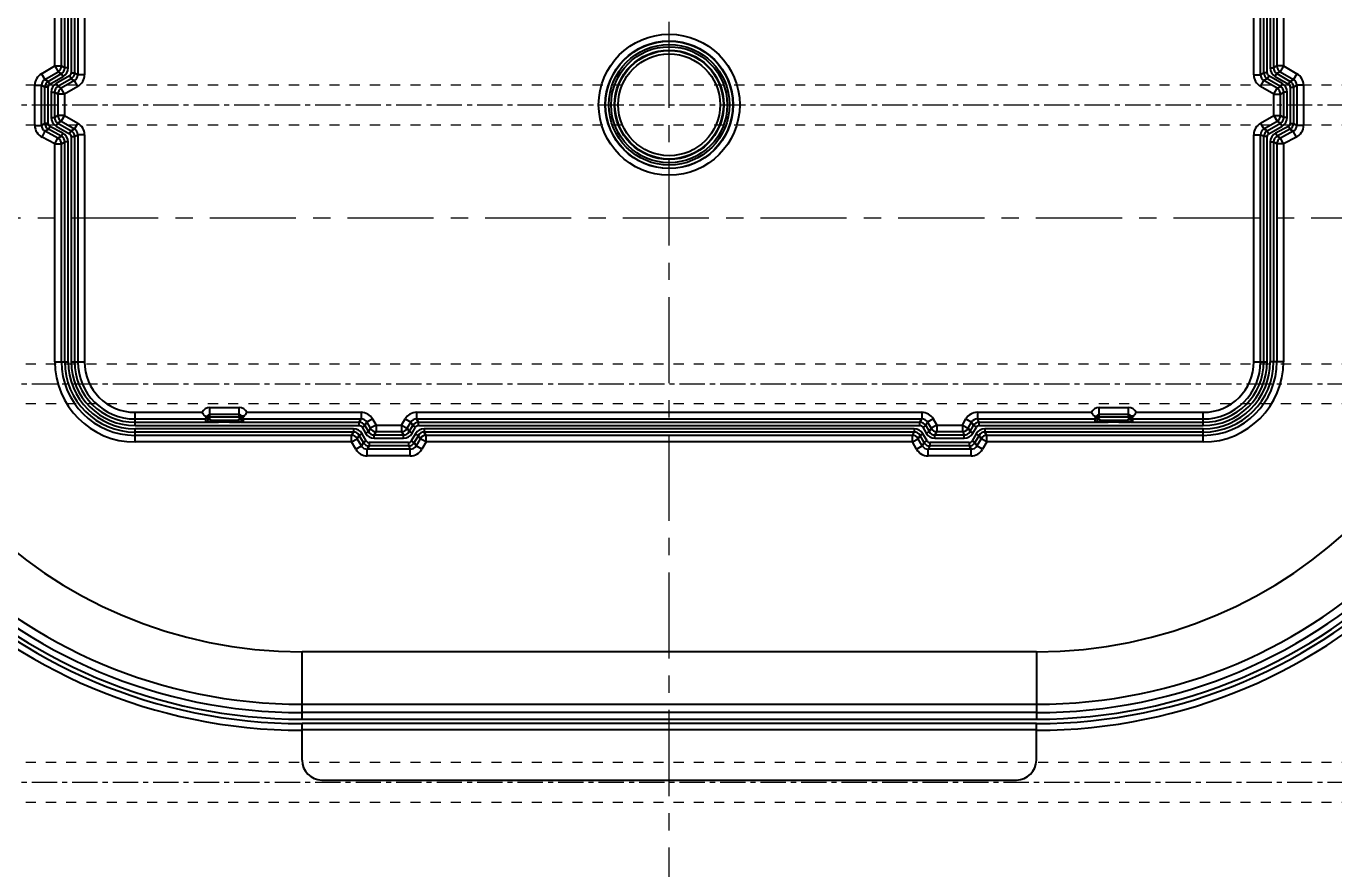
# Model space of a CAD drawing. Header units: millimetres. Extents: x 835 to 1873, y -1769 to 372.
# Drawn here: x 1285 to 1481.8, y -1516.4 to -1389.5 of the extents above; entities that cross this region are included whole.
import ezdxf

# ---------------------------------------------------------------- set-up
doc = ezdxf.new("R2010")
doc.units = ezdxf.units.MM
doc.header["$LTSCALE"] = 16.335
doc.header["$PDMODE"] = 3
doc.header["$PDSIZE"] = 0.3125
doc.linetypes.add('CENTER', pattern=[0.6, 0.375, -0.075, 0.075, -0.075])
doc.linetypes.add('HIDDEN', pattern=[0.2, 0.1, -0.1])
doc.layers.get('0').update_dxf_attribs({"linetype": 'CONTINUOUS'})
doc.layers.get('Defpoints').update_dxf_attribs({"linetype": 'CONTINUOUS'})
doc.layers.add('center', color=1, linetype='CENTER', lineweight=9)
doc.layers.add('cool', color=153, linetype='HIDDEN', lineweight=9)
doc.layers.add('DEFAULT_2', color=8, linetype='HIDDEN')
doc.styles.get("Standard").update_dxf_attribs({"font": 'txt', "width": 0.8})
doc.dimstyles.get("Standard").update_dxf_attribs({"dimtxt": 0.15625, "dimasz": 0.1875, "dimexe": 0.125, "dimexo": 0.0625, "dimtad": 0, "dimtih": 1, "dimtoh": 1, "dimdsep": 46, "dimtxsty": 'Standard', "dimcen": 0.09, "dimadec": 0, "dimazin": 0, "dimtp": 0.01, "dimtm": 0.01, "dimtfac": 1, "dimtofl": 0, "dimtmove": 0, "dimatfit": 3, "dimfxl": 0, "dimtolj": 1, "dimarcsym": 0})

# ---------------------------------------------------------------- blocks, each defined once
blk = doc.blocks.new('*D99')
at = {"color": 4, "lineweight": -2}
blk.add_line((1559.48, -1418.32), (1582.06, -1418.32), dxfattribs=at)
at = {"layer": 'Defpoints', "color": 0}
for p in [(1381.77, -1418.32), (1559.48, -1418.32), (1582.06, -1418.32)]:
    blk.add_point(p, dxfattribs=at)
at = {"color": 6, "insert": (1590.06, -1418.32), "char_height": 8, "attachment_point": 5}
blk.add_mtext('\\A1;0.00', dxfattribs=at)
blk = doc.blocks.new('*D100')
at = {"color": 4, "lineweight": -2}
blk.add_line((1566.57, -1401.32), (1582.06, -1401.32), dxfattribs=at)
at = {"layer": 'Defpoints', "color": 0}
for p in [(1566.57, -1401.32), (1582.06, -1401.32), (1381.77, -1418.32)]:
    blk.add_point(p, dxfattribs=at)
at = {"color": 6, "insert": (1592.72, -1401.32), "char_height": 8, "attachment_point": 5}
blk.add_mtext('\\A1;17.00', dxfattribs=at)
blk = doc.blocks.new('*D101')
at = {"color": 4, "lineweight": -2}
blk.add_line((1568.16, -1337.32), (1582.06, -1337.32), dxfattribs=at)
at = {"layer": 'Defpoints', "color": 0}
for p in [(1568.16, -1337.32), (1582.06, -1337.32), (1381.77, -1418.32)]:
    blk.add_point(p, dxfattribs=at)
at = {"color": 6, "insert": (1592.72, -1337.32), "char_height": 8, "attachment_point": 5}
blk.add_mtext('\\A1;81.00', dxfattribs=at)
blk = doc.blocks.new('*D102')
at = {"color": 4, "lineweight": -2}
blk.add_line((1555.77, -1278.32), (1582.06, -1278.32), dxfattribs=at)
at = {"layer": 'Defpoints', "color": 0}
for p in [(1555.77, -1278.32), (1582.06, -1278.32), (1381.77, -1418.32)]:
    blk.add_point(p, dxfattribs=at)
at = {"color": 6, "insert": (1595.39, -1278.32), "char_height": 8, "attachment_point": 5}
blk.add_mtext('\\A1;140.00', dxfattribs=at)
blk = doc.blocks.new('*D103')
at = {"color": 4, "lineweight": -2}
blk.add_line((1568.33, -1443.32), (1582.06, -1443.32), dxfattribs=at)
at = {"layer": 'Defpoints', "color": 0}
for p in [(1381.77, -1418.32), (1568.33, -1443.32), (1582.06, -1443.32)]:
    blk.add_point(p, dxfattribs=at)
at = {"color": 6, "insert": (1593.79, -1443.32), "char_height": 8, "attachment_point": 5}
blk.add_mtext('\\A1;25.00', dxfattribs=at)
blk = doc.blocks.new('*D104')
at = {"color": 4, "lineweight": -2}
blk.add_line((1567.78, -1503.32), (1582.06, -1503.32), dxfattribs=at)
at = {"layer": 'Defpoints', "color": 0}
for p in [(1381.77, -1418.32), (1567.78, -1503.32), (1582.06, -1503.32)]:
    blk.add_point(p, dxfattribs=at)
at = {"color": 6, "insert": (1593.79, -1503.32), "char_height": 8, "attachment_point": 5}
blk.add_mtext('\\A1;85.00', dxfattribs=at)
blk = doc.blocks.new('*D106')
at = {"color": 4, "lineweight": -2}
blk.add_line((1555.77, -1558.32), (1582.06, -1558.32), dxfattribs=at)
at = {"layer": 'Defpoints', "color": 0}
for p in [(1381.77, -1418.32), (1555.77, -1558.32), (1582.06, -1558.32)]:
    blk.add_point(p, dxfattribs=at)
at = {"color": 6, "insert": (1595.39, -1558.32), "char_height": 8, "attachment_point": 5}
blk.add_mtext('\\A1;140.00', dxfattribs=at)
blk = doc.blocks.new('*D107')
at = {"color": 4, "lineweight": -2}
blk.add_line((1381.77, -1574.71), (1381.77, -1591.03), dxfattribs=at)
at = {"layer": 'Defpoints', "color": 0}
for p in [(1381.77, -1418.32), (1381.77, -1574.71), (1381.77, -1591.03)]:
    blk.add_point(p, dxfattribs=at)
at = {"color": 6, "insert": (1381.77, -1599.03), "char_height": 8, "attachment_point": 5, "rotation": 90}
blk.add_mtext('\\A1;0.00', dxfattribs=at)
blk = doc.blocks.new('*D108')
at = {"color": 4, "lineweight": -2}
blk.add_line((1544.77, -1558.32), (1544.77, -1591.03), dxfattribs=at)
at = {"layer": 'Defpoints', "color": 0}
for p in [(1381.77, -1418.32), (1544.77, -1558.32), (1544.77, -1591.03)]:
    blk.add_point(p, dxfattribs=at)
at = {"color": 6, "insert": (1544.77, -1604.89), "char_height": 8, "attachment_point": 5, "rotation": 90}
blk.add_mtext('\\A1;163.00', dxfattribs=at)
blk = doc.blocks.new('*D109')
at = {"color": 4, "lineweight": -2}
blk.add_line((1381.77, -1260.59), (1381.77, -1241.38), dxfattribs=at)
at = {"layer": 'Defpoints', "color": 0}
for p in [(1381.77, -1241.38), (1381.77, -1260.59), (1381.77, -1418.32)]:
    blk.add_point(p, dxfattribs=at)
at = {"color": 6, "insert": (1381.77, -1233.38), "char_height": 8, "attachment_point": 5, "rotation": 90}
blk.add_mtext('\\A1;0.00', dxfattribs=at)
blk = doc.blocks.new('*D110')
at = {"color": 4, "lineweight": -2}
blk.add_line((1544.77, -1275.34), (1544.77, -1241.38), dxfattribs=at)
at = {"layer": 'Defpoints', "color": 0}
for p in [(1544.77, -1241.38), (1544.77, -1275.34), (1381.77, -1418.32)]:
    blk.add_point(p, dxfattribs=at)
at = {"color": 6, "insert": (1544.77, -1227.52), "char_height": 8, "attachment_point": 5, "rotation": 90}
blk.add_mtext('\\A1;163.00', dxfattribs=at)
blk = doc.blocks.new('*D111')
at = {"color": 4, "lineweight": -2}
blk.add_line((1204.07, -1418.32), (1181.49, -1418.32), dxfattribs=at)
at = {"layer": 'Defpoints', "color": 0}
for p in [(1181.49, -1418.32), (1204.07, -1418.32), (1381.77, -1418.32)]:
    blk.add_point(p, dxfattribs=at)
at = {"color": 6, "insert": (1173.49, -1418.32), "char_height": 8, "attachment_point": 5}
blk.add_mtext('\\A1;0.00', dxfattribs=at)
blk = doc.blocks.new('*D112')
at = {"color": 4, "lineweight": -2}
blk.add_line((1196.97, -1401.32), (1181.49, -1401.32), dxfattribs=at)
at = {"layer": 'Defpoints', "color": 0}
for p in [(1181.49, -1401.32), (1196.97, -1401.32), (1381.77, -1418.32)]:
    blk.add_point(p, dxfattribs=at)
at = {"color": 6, "insert": (1170.82, -1401.32), "char_height": 8, "attachment_point": 5}
blk.add_mtext('\\A1;17.00', dxfattribs=at)
blk = doc.blocks.new('*D113')
at = {"color": 4, "lineweight": -2}
blk.add_line((1195.39, -1337.32), (1181.49, -1337.32), dxfattribs=at)
at = {"layer": 'Defpoints', "color": 0}
for p in [(1181.49, -1337.32), (1195.39, -1337.32), (1381.77, -1418.32)]:
    blk.add_point(p, dxfattribs=at)
at = {"color": 6, "insert": (1170.82, -1337.32), "char_height": 8, "attachment_point": 5}
blk.add_mtext('\\A1;81.00', dxfattribs=at)
blk = doc.blocks.new('*D114')
at = {"color": 4, "lineweight": -2}
blk.add_line((1207.77, -1278.32), (1181.49, -1278.32), dxfattribs=at)
at = {"layer": 'Defpoints', "color": 0}
for p in [(1181.49, -1278.32), (1207.77, -1278.32), (1381.77, -1418.32)]:
    blk.add_point(p, dxfattribs=at)
at = {"color": 6, "insert": (1168.15, -1278.32), "char_height": 8, "attachment_point": 5}
blk.add_mtext('\\A1;140.00', dxfattribs=at)
blk = doc.blocks.new('*D115')
at = {"color": 4, "lineweight": -2}
blk.add_line((1195.21, -1443.32), (1181.49, -1443.32), dxfattribs=at)
at = {"layer": 'Defpoints', "color": 0}
for p in [(1381.77, -1418.32), (1181.49, -1443.32), (1195.21, -1443.32)]:
    blk.add_point(p, dxfattribs=at)
at = {"color": 6, "insert": (1169.75, -1443.32), "char_height": 8, "attachment_point": 5}
blk.add_mtext('\\A1;25.00', dxfattribs=at)
blk = doc.blocks.new('*D116')
at = {"color": 4, "lineweight": -2}
blk.add_line((1195.76, -1503.32), (1181.49, -1503.32), dxfattribs=at)
at = {"layer": 'Defpoints', "color": 0}
for p in [(1381.77, -1418.32), (1181.49, -1503.32), (1195.76, -1503.32)]:
    blk.add_point(p, dxfattribs=at)
at = {"color": 6, "insert": (1169.75, -1503.32), "char_height": 8, "attachment_point": 5}
blk.add_mtext('\\A1;85.00', dxfattribs=at)
blk = doc.blocks.new('*D117')
at = {"color": 4, "lineweight": -2}
blk.add_line((1207.77, -1558.32), (1181.49, -1558.32), dxfattribs=at)
at = {"layer": 'Defpoints', "color": 0}
for p in [(1381.77, -1418.32), (1181.49, -1558.32), (1207.77, -1558.32)]:
    blk.add_point(p, dxfattribs=at)
at = {"color": 6, "insert": (1168.15, -1558.32), "char_height": 8, "attachment_point": 5}
blk.add_mtext('\\A1;140.00', dxfattribs=at)
blk = doc.blocks.new('*D118')
at = {"color": 4, "lineweight": -2}
blk.add_line((1218.77, -1558.32), (1218.77, -1591.03), dxfattribs=at)
at = {"layer": 'Defpoints', "color": 0}
for p in [(1381.77, -1418.32), (1218.77, -1558.32), (1218.77, -1591.03)]:
    blk.add_point(p, dxfattribs=at)
at = {"color": 6, "insert": (1218.77, -1604.89), "char_height": 8, "attachment_point": 5, "rotation": 90}
blk.add_mtext('\\A1;163.00', dxfattribs=at)
blk = doc.blocks.new('*D119')
at = {"color": 4, "lineweight": -2}
blk.add_line((1218.77, -1275.34), (1218.77, -1241.38), dxfattribs=at)
at = {"layer": 'Defpoints', "color": 0}
for p in [(1218.77, -1241.38), (1218.77, -1275.34), (1381.77, -1418.32)]:
    blk.add_point(p, dxfattribs=at)
at = {"color": 6, "insert": (1218.77, -1227.52), "char_height": 8, "attachment_point": 5, "rotation": 90}
blk.add_mtext('\\A1;163.00', dxfattribs=at)

msp = doc.modelspace()

# ---------------------------------------------------------------- linework, layer by layer
at = {"color": 7, "linetype": 'Continuous'}
for p, q in [((1289.283, -1395.478), (1289.283, -1362.627)), ((1290.284, -1395.478), (1290.284, -1362.627)), ((1290.779, -1395.762), (1290.779, -1362.627)), ((1291.28, -1395.762), (1291.28, -1362.627)), ((1291.754, -1362.627), (1291.754, -1396.524)), ((1292.254, -1362.627), (1292.254, -1396.524)), ((1292.749, -1362.627), (1292.749, -1396.81)), ((1293.75, -1362.627), (1293.75, -1396.81)), ((1469.794, -1396.81), (1469.794, -1362.627)), ((1470.795, -1396.81), (1470.795, -1362.627)), ((1471.29, -1396.524), (1471.29, -1362.627)), ((1471.79, -1396.524), (1471.79, -1362.627)), ((1472.264, -1362.627), (1472.264, -1395.762)), ((1472.765, -1362.627), (1472.765, -1395.762)), ((1473.26, -1362.627), (1473.26, -1395.478)), ((1474.261, -1362.627), (1474.261, -1395.478)), ((1287.268, -1396.66), (1289.283, -1395.478)), ((1289.283, -1395.478), (1289.789, -1396.342)), ((1289.283, -1395.478), (1290.284, -1395.478)), ((1290.284, -1395.478), (1290.779, -1395.762)), ((1291.28, -1395.762), (1290.779, -1395.762)), ((1472.264, -1395.762), (1472.765, -1395.762)), ((1473.26, -1395.478), (1472.765, -1395.762)), ((1474.261, -1395.478), (1473.26, -1395.478)), ((1474.261, -1395.478), (1473.755, -1396.342)), ((1474.261, -1395.478), (1476.276, -1396.66)), ((1287.268, -1396.66), (1287.774, -1397.523)), ((1287.774, -1397.523), (1289.789, -1396.342)), ((1288.269, -1397.807), (1287.774, -1397.523)), ((1288.269, -1397.807), (1290.284, -1396.626)), ((1288.522, -1398.239), (1290.538, -1397.057)), ((1291.503, -1396.958), (1289.489, -1398.12)), ((1291.754, -1397.391), (1289.74, -1398.554)), ((1289.789, -1396.342), (1290.284, -1396.626)), ((1292.249, -1397.677), (1290.235, -1398.84)), ((1290.538, -1397.057), (1290.284, -1396.626)), ((1291.503, -1396.958), (1291.754, -1397.391)), ((1291.754, -1396.524), (1292.254, -1396.524)), ((1291.754, -1397.391), (1292.249, -1397.677)), ((1292.749, -1398.544), (1292.249, -1397.677)), ((1292.254, -1396.524), (1292.749, -1396.81)), ((1293.75, -1396.81), (1292.749, -1396.81)), ((1469.794, -1396.81), (1470.795, -1396.81)), ((1471.29, -1396.524), (1470.795, -1396.81)), ((1470.795, -1398.544), (1471.295, -1397.677)), ((1471.79, -1396.524), (1471.29, -1396.524)), ((1471.79, -1397.391), (1471.295, -1397.677)), ((1473.309, -1398.84), (1471.295, -1397.677)), ((1472.041, -1396.958), (1471.79, -1397.391)), ((1473.804, -1398.554), (1471.79, -1397.391)), ((1474.054, -1398.12), (1472.041, -1396.958)), ((1473.006, -1397.057), (1473.259, -1396.626)), ((1473.006, -1397.057), (1475.022, -1398.239)), ((1473.755, -1396.342), (1473.259, -1396.626)), ((1473.259, -1396.626), (1475.275, -1397.807)), ((1473.755, -1396.342), (1475.77, -1397.523)), ((1475.275, -1397.807), (1475.77, -1397.523)), ((1476.276, -1396.66), (1475.77, -1397.523)), ((1286.278, -1404.428), (1286.278, -1398.387)), ((1286.278, -1398.387), (1287.279, -1398.387)), ((1287.279, -1404.428), (1287.279, -1398.387)), ((1287.774, -1398.671), (1287.279, -1398.387)), ((1287.774, -1404.129), (1287.774, -1398.671)), ((1288.275, -1398.671), (1287.774, -1398.671)), ((1288.522, -1398.239), (1288.269, -1397.807)), ((1288.275, -1404.129), (1288.275, -1398.671)), ((1288.739, -1399.421), (1288.739, -1403.219)), ((1288.739, -1399.421), (1289.239, -1399.421)), ((1289.239, -1399.421), (1289.239, -1403.219)), ((1289.734, -1399.707), (1289.239, -1399.421)), ((1289.489, -1398.12), (1289.74, -1398.554)), ((1289.734, -1399.707), (1289.734, -1402.933)), ((1290.735, -1399.707), (1289.734, -1399.707)), ((1290.235, -1398.84), (1289.74, -1398.554)), ((1290.735, -1399.707), (1290.235, -1398.84)), ((1292.749, -1398.544), (1290.735, -1399.707)), ((1290.735, -1399.707), (1290.735, -1402.933)), ((1472.809, -1399.707), (1470.795, -1398.544)), ((1472.809, -1399.707), (1473.309, -1398.84)), ((1472.809, -1399.707), (1473.81, -1399.707)), ((1472.809, -1402.933), (1472.809, -1399.707)), ((1473.309, -1398.84), (1473.804, -1398.554)), ((1474.054, -1398.12), (1473.804, -1398.554)), ((1473.81, -1399.707), (1474.305, -1399.421)), ((1473.81, -1402.933), (1473.81, -1399.707)), ((1474.805, -1399.421), (1474.305, -1399.421)), ((1474.305, -1403.219), (1474.305, -1399.421)), ((1474.805, -1403.219), (1474.805, -1399.421)), ((1475.022, -1398.239), (1475.275, -1397.807)), ((1475.269, -1398.671), (1475.77, -1398.671)), ((1475.269, -1398.671), (1475.269, -1404.129)), ((1475.77, -1398.671), (1476.265, -1398.387)), ((1475.77, -1398.671), (1475.77, -1404.129)), ((1477.266, -1398.387), (1476.265, -1398.387)), ((1476.265, -1398.387), (1476.265, -1404.428)), ((1477.266, -1398.387), (1477.266, -1404.428)), ((1288.739, -1403.219), (1289.239, -1403.219)), ((1289.734, -1402.933), (1289.239, -1403.219)), ((1290.735, -1402.933), (1289.734, -1402.933)), ((1290.735, -1402.933), (1290.235, -1403.8)), ((1290.735, -1402.933), (1292.749, -1404.095)), ((1470.795, -1404.095), (1472.809, -1402.933)), ((1472.809, -1402.933), (1473.81, -1402.933)), ((1472.809, -1402.933), (1473.309, -1403.8)), ((1473.81, -1402.933), (1474.305, -1403.219)), ((1474.805, -1403.219), (1474.305, -1403.219)), ((1286.278, -1404.428), (1287.279, -1404.428)), ((1287.774, -1404.129), (1287.279, -1404.428)), ((1287.353, -1406.203), (1287.817, -1405.316)), ((1288.275, -1404.129), (1287.774, -1404.129)), ((1288.312, -1405.016), (1287.817, -1405.316)), ((1289.747, -1406.324), (1287.817, -1405.316)), ((1288.544, -1404.572), (1288.312, -1405.016)), ((1290.242, -1406.024), (1288.312, -1405.016)), ((1290.474, -1405.581), (1288.544, -1404.572)), ((1289.489, -1404.519), (1289.74, -1404.086)), ((1289.489, -1404.519), (1291.503, -1405.682)), ((1290.235, -1403.8), (1289.74, -1404.086)), ((1289.74, -1404.086), (1291.754, -1405.248)), ((1290.235, -1403.8), (1292.249, -1404.962)), ((1290.474, -1405.581), (1290.242, -1406.024)), ((1291.503, -1405.682), (1291.754, -1405.248)), ((1291.754, -1405.248), (1292.249, -1404.962)), ((1292.749, -1404.095), (1292.249, -1404.962)), ((1470.795, -1404.095), (1471.295, -1404.962)), ((1471.295, -1404.962), (1473.309, -1403.8)), ((1471.79, -1405.248), (1471.295, -1404.962)), ((1471.79, -1405.248), (1473.804, -1404.086)), ((1472.041, -1405.682), (1471.79, -1405.248)), ((1472.041, -1405.682), (1474.054, -1404.519)), ((1475, -1404.572), (1473.07, -1405.581)), ((1473.07, -1405.581), (1473.302, -1406.024)), ((1475.232, -1405.016), (1473.302, -1406.024)), ((1473.309, -1403.8), (1473.804, -1404.086)), ((1475.727, -1405.316), (1473.797, -1406.324)), ((1474.054, -1404.519), (1473.804, -1404.086)), ((1475, -1404.572), (1475.232, -1405.016)), ((1475.232, -1405.016), (1475.727, -1405.316)), ((1475.269, -1404.129), (1475.77, -1404.129)), ((1476.191, -1406.203), (1475.727, -1405.316)), ((1475.77, -1404.129), (1476.265, -1404.428)), ((1477.266, -1404.428), (1476.265, -1404.428)), ((1289.283, -1407.212), (1287.353, -1406.203)), ((1289.283, -1407.212), (1289.747, -1406.324)), ((1289.283, -1440.012), (1289.283, -1407.212)), ((1289.283, -1407.212), (1290.284, -1407.212)), ((1289.747, -1406.324), (1290.242, -1406.024)), ((1290.284, -1407.212), (1290.779, -1406.912)), ((1290.284, -1440.012), (1290.284, -1407.212)), ((1290.779, -1440.012), (1290.779, -1406.912)), ((1291.28, -1406.912), (1290.779, -1406.912)), ((1291.28, -1440.012), (1291.28, -1406.912)), ((1291.754, -1406.115), (1291.754, -1440.012)), ((1291.754, -1406.115), (1292.254, -1406.115)), ((1292.254, -1406.115), (1292.749, -1405.829)), ((1292.254, -1406.115), (1292.254, -1440.012)), ((1292.749, -1405.829), (1292.749, -1440.012)), ((1293.75, -1405.829), (1292.749, -1405.829)), ((1293.75, -1405.829), (1293.75, -1440.012)), ((1469.794, -1405.829), (1470.795, -1405.829)), ((1469.794, -1440.012), (1469.794, -1405.829)), ((1471.29, -1406.115), (1470.795, -1405.829)), ((1470.795, -1440.012), (1470.795, -1405.829)), ((1471.79, -1406.115), (1471.29, -1406.115)), ((1471.29, -1440.012), (1471.29, -1406.115)), ((1471.79, -1440.012), (1471.79, -1406.115)), ((1472.264, -1406.912), (1472.765, -1406.912)), ((1472.264, -1406.912), (1472.264, -1440.012)), ((1473.26, -1407.212), (1472.765, -1406.912)), ((1472.765, -1406.912), (1472.765, -1440.012)), ((1474.261, -1407.212), (1473.26, -1407.212)), ((1473.26, -1407.212), (1473.26, -1440.012)), ((1473.797, -1406.324), (1473.302, -1406.024)), ((1474.261, -1407.212), (1473.797, -1406.324)), ((1476.191, -1406.203), (1474.261, -1407.212)), ((1474.261, -1407.212), (1474.261, -1440.012)), ((1289.283, -1440.012), (1291.28, -1440.012)), ((1291.754, -1440.012), (1293.75, -1440.012)), ((1469.794, -1440.012), (1471.79, -1440.012)), ((1474.261, -1440.012), (1472.264, -1440.012)), ((1312.616, -1448.326), (1312.616, -1446.918)), ((1312.616, -1446.918), (1317.038, -1446.918)), ((1317.038, -1448.326), (1317.038, -1446.918)), ((1446.506, -1446.918), (1450.928, -1446.918)), ((1446.506, -1448.326), (1446.506, -1446.918)), ((1450.928, -1448.326), (1450.928, -1446.918)), ((1301.372, -1449.631), (1301.372, -1447.634)), ((1301.372, -1447.634), (1311.451, -1447.634)), ((1301.372, -1448.635), (1312.013, -1448.635)), ((1311.904, -1448.229), (1312.314, -1448.229)), ((1312.024, -1448.349), (1311.904, -1448.229)), ((1312.013, -1449.042), (1312.013, -1448.635)), ((1312.207, -1448.532), (1312.024, -1448.349)), ((1312.314, -1448.34), (1312.314, -1448.229)), ((1312.314, -1448.736), (1312.314, -1448.425)), ((1312.314, -1448.736), (1312.726, -1448.736)), ((1312.415, -1448.425), (1312.606, -1448.616)), ((1312.606, -1448.616), (1312.726, -1448.736)), ((1312.616, -1447.919), (1317.038, -1447.919)), ((1312.616, -1448.326), (1317.038, -1448.326)), ((1312.811, -1448.827), (1316.842, -1448.827)), ((1317.047, -1448.616), (1316.928, -1448.736)), ((1316.928, -1448.736), (1317.339, -1448.736)), ((1317.238, -1448.425), (1317.047, -1448.616)), ((1317.339, -1448.229), (1317.339, -1448.34)), ((1317.749, -1448.229), (1317.339, -1448.229)), ((1317.339, -1448.425), (1317.339, -1448.736)), ((1317.446, -1448.532), (1317.629, -1448.349)), ((1317.629, -1448.349), (1317.749, -1448.229)), ((1317.641, -1448.635), (1317.641, -1449.042)), ((1317.641, -1448.635), (1335.38, -1448.635)), ((1318.202, -1447.634), (1335.38, -1447.634)), ((1335.094, -1449.13), (1335.38, -1448.635)), ((1335.38, -1447.634), (1335.38, -1448.635)), ((1337.114, -1448.635), (1336.247, -1449.136)), ((1337.114, -1448.635), (1337.638, -1449.543)), ((1341.481, -1449.543), (1342.006, -1448.635)), ((1342.006, -1448.635), (1342.873, -1449.136)), ((1343.74, -1447.634), (1343.74, -1448.635)), ((1343.74, -1447.634), (1419.804, -1447.634)), ((1344.026, -1449.13), (1343.74, -1448.635)), ((1343.74, -1448.635), (1419.804, -1448.635)), ((1419.518, -1449.13), (1419.804, -1448.635)), ((1419.804, -1447.634), (1419.804, -1448.635)), ((1421.538, -1448.635), (1420.671, -1449.136)), ((1421.538, -1448.635), (1422.063, -1449.543)), ((1425.906, -1449.543), (1426.43, -1448.635)), ((1426.43, -1448.635), (1427.297, -1449.136)), ((1428.164, -1447.634), (1445.342, -1447.634)), ((1428.164, -1447.634), (1428.164, -1448.635)), ((1428.164, -1448.635), (1445.903, -1448.635)), ((1428.45, -1449.13), (1428.164, -1448.635)), ((1445.795, -1448.229), (1446.205, -1448.229)), ((1445.915, -1448.349), (1445.795, -1448.229)), ((1445.903, -1449.042), (1445.903, -1448.635)), ((1446.098, -1448.532), (1445.915, -1448.349)), ((1446.205, -1448.34), (1446.205, -1448.229)), ((1446.205, -1448.736), (1446.205, -1448.425)), ((1446.205, -1448.736), (1446.616, -1448.736)), ((1446.306, -1448.425), (1446.497, -1448.616)), ((1446.497, -1448.616), (1446.616, -1448.736)), ((1446.506, -1447.919), (1450.928, -1447.919)), ((1446.506, -1448.326), (1450.928, -1448.326)), ((1446.702, -1448.827), (1450.733, -1448.827)), ((1450.938, -1448.616), (1450.818, -1448.736)), ((1450.818, -1448.736), (1451.23, -1448.736)), ((1451.129, -1448.425), (1450.938, -1448.616)), ((1451.64, -1448.229), (1451.23, -1448.229)), ((1451.23, -1448.229), (1451.23, -1448.34)), ((1451.23, -1448.425), (1451.23, -1448.736)), ((1451.337, -1448.532), (1451.52, -1448.349)), ((1451.52, -1448.349), (1451.64, -1448.229)), ((1451.531, -1448.635), (1462.172, -1448.635)), ((1451.531, -1448.635), (1451.531, -1449.042)), ((1452.093, -1447.634), (1462.172, -1447.634)), ((1462.172, -1449.631), (1462.172, -1447.634)), ((1301.372, -1449.13), (1312.314, -1449.13)), ((1301.372, -1449.631), (1335.094, -1449.631)), ((1301.372, -1452.101), (1301.372, -1450.104)), ((1334.242, -1450.104), (1301.372, -1450.104)), ((1334.242, -1450.605), (1301.372, -1450.605)), ((1312.739, -1449.082), (1316.914, -1449.082)), ((1317.339, -1449.13), (1335.094, -1449.13)), ((1333.956, -1451.1), (1334.242, -1450.605)), ((1334.242, -1450.104), (1334.242, -1450.605)), ((1335.094, -1449.631), (1335.094, -1449.13)), ((1335.543, -1450.855), (1335.109, -1451.105)), ((1335.527, -1449.881), (1335.961, -1449.631)), ((1335.527, -1449.881), (1336.052, -1450.789)), ((1336.172, -1451.944), (1335.543, -1450.855)), ((1335.961, -1449.631), (1336.247, -1449.136)), ((1335.961, -1449.631), (1336.485, -1450.539)), ((1336.052, -1450.789), (1336.485, -1450.539)), ((1336.247, -1449.136), (1336.771, -1450.044)), ((1336.771, -1450.044), (1336.485, -1450.539)), ((1337.638, -1449.543), (1336.771, -1450.044)), ((1337.638, -1450.544), (1337.352, -1451.04)), ((1337.638, -1449.543), (1337.638, -1450.544)), ((1337.638, -1449.543), (1341.481, -1449.543)), ((1337.638, -1450.544), (1341.481, -1450.544)), ((1341.481, -1449.543), (1341.481, -1450.544)), ((1341.481, -1449.543), (1342.348, -1450.044)), ((1341.481, -1450.544), (1341.767, -1451.04)), ((1342.348, -1450.044), (1342.873, -1449.136)), ((1342.348, -1450.044), (1342.634, -1450.539)), ((1342.634, -1450.539), (1343.159, -1449.631)), ((1343.068, -1450.789), (1342.634, -1450.539)), ((1343.159, -1449.631), (1342.873, -1449.136)), ((1343.577, -1450.855), (1342.948, -1451.944)), ((1343.068, -1450.789), (1343.592, -1449.881)), ((1343.592, -1449.881), (1343.159, -1449.631)), ((1343.577, -1450.855), (1344.01, -1451.105)), ((1344.026, -1449.631), (1344.026, -1449.13)), ((1344.026, -1449.13), (1419.518, -1449.13)), ((1344.026, -1449.631), (1419.518, -1449.631)), ((1344.877, -1450.104), (1344.877, -1450.605)), ((1418.667, -1450.104), (1344.877, -1450.104)), ((1418.667, -1450.605), (1344.877, -1450.605)), ((1345.163, -1451.1), (1344.877, -1450.605)), ((1418.381, -1451.1), (1418.667, -1450.605)), ((1418.667, -1450.104), (1418.667, -1450.605)), ((1419.518, -1449.631), (1419.518, -1449.13)), ((1419.967, -1450.855), (1419.534, -1451.105)), ((1419.952, -1449.881), (1420.385, -1449.631)), ((1419.952, -1449.881), (1420.476, -1450.789)), ((1420.596, -1451.944), (1419.967, -1450.855)), ((1420.385, -1449.631), (1420.671, -1449.136)), ((1420.385, -1449.631), (1420.91, -1450.539)), ((1420.476, -1450.789), (1420.91, -1450.539)), ((1420.671, -1449.136), (1421.195, -1450.044)), ((1421.195, -1450.044), (1420.91, -1450.539)), ((1422.063, -1449.543), (1421.195, -1450.044)), ((1422.063, -1450.544), (1421.777, -1451.04)), ((1422.063, -1449.543), (1425.906, -1449.543)), ((1422.063, -1449.543), (1422.063, -1450.544)), ((1422.063, -1450.544), (1425.906, -1450.544)), ((1425.906, -1449.543), (1426.773, -1450.044)), ((1425.906, -1449.543), (1425.906, -1450.544)), ((1425.906, -1450.544), (1426.192, -1451.04)), ((1426.773, -1450.044), (1427.297, -1449.136)), ((1426.773, -1450.044), (1427.059, -1450.539)), ((1427.059, -1450.539), (1427.583, -1449.631)), ((1427.492, -1450.789), (1427.059, -1450.539)), ((1427.583, -1449.631), (1427.297, -1449.136)), ((1428.001, -1450.855), (1427.372, -1451.944)), ((1427.492, -1450.789), (1428.017, -1449.881)), ((1428.017, -1449.881), (1427.583, -1449.631)), ((1428.001, -1450.855), (1428.435, -1451.105)), ((1428.45, -1449.13), (1446.205, -1449.13)), ((1428.45, -1449.631), (1428.45, -1449.13)), ((1428.45, -1449.631), (1462.172, -1449.631)), ((1462.172, -1450.104), (1429.302, -1450.104)), ((1429.302, -1450.104), (1429.302, -1450.605)), ((1462.172, -1450.605), (1429.302, -1450.605)), ((1429.588, -1451.1), (1429.302, -1450.605)), ((1446.629, -1449.082), (1450.805, -1449.082)), ((1451.23, -1449.13), (1462.172, -1449.13)), ((1462.172, -1452.101), (1462.172, -1450.104)), ((1333.956, -1451.1), (1301.372, -1451.1)), ((1333.956, -1452.101), (1301.372, -1452.101)), ((1333.956, -1452.101), (1333.956, -1451.1)), ((1333.956, -1452.101), (1334.823, -1451.601)), ((1334.585, -1453.19), (1333.956, -1452.101)), ((1334.585, -1453.19), (1335.452, -1452.69)), ((1334.823, -1451.601), (1335.109, -1451.105)), ((1335.452, -1452.69), (1334.823, -1451.601)), ((1335.738, -1452.195), (1335.109, -1451.105)), ((1335.738, -1452.195), (1335.452, -1452.69)), ((1336.172, -1451.944), (1335.738, -1452.195)), ((1336.605, -1452.695), (1336.319, -1453.19)), ((1336.605, -1452.195), (1336.605, -1452.695)), ((1342.514, -1452.195), (1336.605, -1452.195)), ((1342.514, -1452.695), (1336.605, -1452.695)), ((1337.352, -1451.54), (1337.352, -1451.04)), ((1337.352, -1451.04), (1341.767, -1451.04)), ((1337.352, -1451.54), (1341.767, -1451.54)), ((1341.767, -1451.54), (1341.767, -1451.04)), ((1342.514, -1452.195), (1342.514, -1452.695)), ((1342.514, -1452.695), (1342.8, -1453.19)), ((1342.948, -1451.944), (1343.381, -1452.195)), ((1344.01, -1451.105), (1343.381, -1452.195)), ((1343.381, -1452.195), (1343.667, -1452.69)), ((1344.296, -1451.601), (1343.667, -1452.69)), ((1344.534, -1453.19), (1343.667, -1452.69)), ((1344.296, -1451.601), (1344.01, -1451.105)), ((1345.163, -1452.101), (1344.296, -1451.601)), ((1345.163, -1452.101), (1344.534, -1453.19)), ((1345.163, -1452.101), (1345.163, -1451.1)), ((1418.381, -1451.1), (1345.163, -1451.1)), ((1418.381, -1452.101), (1345.163, -1452.101)), ((1418.381, -1452.101), (1418.381, -1451.1)), ((1418.381, -1452.101), (1419.248, -1451.601)), ((1419.01, -1453.19), (1418.381, -1452.101)), ((1419.01, -1453.19), (1419.877, -1452.69)), ((1419.248, -1451.601), (1419.534, -1451.105)), ((1419.877, -1452.69), (1419.248, -1451.601)), ((1420.163, -1452.195), (1419.534, -1451.105)), ((1420.163, -1452.195), (1419.877, -1452.69)), ((1420.596, -1451.944), (1420.163, -1452.195)), ((1421.03, -1452.695), (1420.744, -1453.19)), ((1426.939, -1452.195), (1421.03, -1452.195)), ((1421.03, -1452.195), (1421.03, -1452.695)), ((1426.939, -1452.695), (1421.03, -1452.695)), ((1421.777, -1451.04), (1426.192, -1451.04)), ((1421.777, -1451.54), (1421.777, -1451.04)), ((1421.777, -1451.54), (1426.192, -1451.54)), ((1426.192, -1451.54), (1426.192, -1451.04)), ((1426.939, -1452.195), (1426.939, -1452.695)), ((1426.939, -1452.695), (1427.225, -1453.19)), ((1427.372, -1451.944), (1427.806, -1452.195)), ((1428.435, -1451.105), (1427.806, -1452.195)), ((1427.806, -1452.195), (1428.092, -1452.69)), ((1428.72, -1451.601), (1428.092, -1452.69)), ((1428.959, -1453.19), (1428.092, -1452.69)), ((1428.72, -1451.601), (1428.435, -1451.105)), ((1429.588, -1452.101), (1428.72, -1451.601)), ((1429.588, -1452.101), (1428.959, -1453.19)), ((1462.172, -1451.1), (1429.588, -1451.1)), ((1429.588, -1452.101), (1429.588, -1451.1)), ((1462.172, -1452.101), (1429.588, -1452.101)), ((1336.319, -1454.192), (1336.319, -1453.19)), ((1342.8, -1453.19), (1336.319, -1453.19)), ((1342.8, -1454.192), (1336.319, -1454.192)), ((1342.8, -1454.192), (1342.8, -1453.19)), ((1427.225, -1453.19), (1420.744, -1453.19)), ((1420.744, -1454.192), (1420.744, -1453.19)), ((1427.225, -1454.192), (1420.744, -1454.192)), ((1427.225, -1454.192), (1427.225, -1453.19)), ((1326.497, -1493.846), (1326.497, -1483.686)), ((1437.047, -1483.686), (1326.497, -1483.686)), ((1437.047, -1483.686), (1437.047, -1493.846)), ((1326.497, -1491.604), (1437.047, -1491.604)), ((1437.047, -1492.856), (1326.497, -1492.856)), ((1326.497, -1493.846), (1437.047, -1493.846)), ((1437.047, -1494.508), (1326.497, -1494.508)), ((1326.497, -1500.013), (1326.497, -1494.508)), ((1437.047, -1495.467), (1326.497, -1495.467)), ((1437.047, -1500.013), (1437.047, -1494.508)), ((1329.497, -1503.013), (1434.047, -1503.013))]:
    msp.add_line(p, q, dxfattribs=at)
for radius in [10.619, 9.614, 9.581, 9.079, 8.744, 8.242, 8.165, 7.664]:
    msp.add_circle((1381.772, -1401.32), radius, dxfattribs=at)
for centre, radius, start, end in [((1289.275, -1395.474), 1.009, 300.64127, 359.73873), ((1289.783, -1395.765), 0.996, 300.21785, 0.16215), ((1289.779, -1395.762), 1.501, 300.36998, 0.01002), ((1473.765, -1395.762), 1.501, 179.98996, 239.63005), ((1473.761, -1395.765), 0.996, 179.83785, 239.78216), ((1474.269, -1395.474), 1.009, 180.26127, 239.35873), ((1288.279, -1398.386), 2.001, 120.36297, 180.01702), ((1288.271, -1398.382), 0.992, 120.0744, 180.30559), ((1291.253, -1396.524), 0.5, 299.98078, 0.01922), ((1291.249, -1396.522), 1.005, 300.12541, 359.87459), ((1291.757, -1396.815), 0.992, 299.69124, 0.30876), ((1291.749, -1396.811), 2.001, 299.98259, 0.01741), ((1471.795, -1396.811), 2.001, 179.98259, 240.01741), ((1471.787, -1396.815), 0.992, 179.69124, 240.30876), ((1472.295, -1396.522), 1.005, 180.12541, 239.87459), ((1472.291, -1396.524), 0.5, 179.98078, 240.01922), ((1475.273, -1398.382), 0.992, 359.69441, 59.9256), ((1475.264, -1398.386), 2.001, 359.98297, 59.63703), ((1288.779, -1398.673), 1.005, 120.50446, 179.87554), ((1288.775, -1398.67), 0.5, 120.3612, 180.01879), ((1290.24, -1399.421), 1.501, 119.98978, 180.01022), ((1290.235, -1399.418), 0.996, 119.83608, 180.16392), ((1290.743, -1399.711), 1.009, 120.26349, 179.73651), ((1472.8, -1399.711), 1.009, 0.26349, 59.73651), ((1473.309, -1399.418), 0.996, 359.83608, 60.16392), ((1473.304, -1399.421), 1.501, 359.98976, 60.01024), ((1474.769, -1398.67), 0.5, 359.9812, 59.6388), ((1474.765, -1398.673), 1.005, 0.12446, 59.49554), ((1290.24, -1403.219), 1.501, 179.98976, 240.01024), ((1290.235, -1403.221), 0.996, 179.83608, 240.16392), ((1290.743, -1402.928), 1.009, 180.26349, 239.73651), ((1472.8, -1402.928), 1.009, 300.26349, 359.73651), ((1473.309, -1403.221), 0.996, 299.83608, 0.16392), ((1473.304, -1403.219), 1.501, 299.98978, 0.01022), ((1288.279, -1404.429), 2.001, 179.97995, 242.43005), ((1288.271, -1404.434), 0.992, 179.67044, 242.73956), ((1288.779, -1404.126), 1.005, 180.12404, 242.28596), ((1288.775, -1404.129), 0.5, 179.97979, 242.43022), ((1289.779, -1406.911), 1.501, 359.98793, 62.42208), ((1291.249, -1406.117), 1.005, 0.12541, 59.87459), ((1291.757, -1405.824), 0.992, 359.69124, 60.30876), ((1291.749, -1405.829), 2.001, 359.98259, 60.01741), ((1471.795, -1405.829), 2.001, 119.98259, 180.01741), ((1471.787, -1405.824), 0.992, 119.69124, 180.30876), ((1472.295, -1406.117), 1.005, 120.12541, 179.87459), ((1473.765, -1406.911), 1.501, 117.57792, 180.01207), ((1474.769, -1404.129), 0.5, 297.56979, 0.02021), ((1474.765, -1404.126), 1.005, 297.71404, 359.87596), ((1475.273, -1404.434), 0.992, 297.26044, 0.32956), ((1475.265, -1404.429), 2.001, 297.56995, 0.02005), ((1289.275, -1407.217), 1.009, 0.27792, 62.13208), ((1289.783, -1406.909), 0.996, 359.82447, 62.58554), ((1291.253, -1406.115), 0.5, 359.98078, 60.01922), ((1472.291, -1406.115), 0.5, 119.98078, 180.01922), ((1473.761, -1406.909), 0.996, 117.41447, 180.17553), ((1474.269, -1407.217), 1.009, 117.86792, 179.72208), ((1326.497, -1414.385), 81.128, 180, 270), ((1326.497, -1414.385), 80.123, 180, 270), ((1326.497, -1414.385), 79.461, 180, 270), ((1326.497, -1414.385), 78.471, 180, 270), ((1326.497, -1414.385), 77.219, 180, 270), ((1326.497, -1414.385), 69.302, 180, 270), ((1437.047, -1414.385), 81.128, 270, 360), ((1437.047, -1414.385), 80.123, 270, 360), ((1437.047, -1414.385), 79.461, 270, 360), ((1437.047, -1414.385), 78.471, 270, 0), ((1437.047, -1414.385), 77.219, 270, 0), ((1437.047, -1414.385), 69.302, 270, 0), ((1301.372, -1440.012), 12.089, 180, 270), ((1301.372, -1440.012), 11.088, 180, 270), ((1301.372, -1440.012), 10.593, 180, 270), ((1301.372, -1440.012), 10.092, 180, 270), ((1301.372, -1440.012), 9.618, 180, 270), ((1301.372, -1440.012), 9.118, 180, 270), ((1301.372, -1440.012), 8.623, 180, 270), ((1301.372, -1440.012), 7.622, 180, 270), ((1462.172, -1440.012), 12.089, 270, 0), ((1462.172, -1440.012), 11.088, 270, 0), ((1462.172, -1440.012), 10.593, 270, 0), ((1462.172, -1440.012), 10.092, 270, 0), ((1462.172, -1440.012), 9.618, 270, 0), ((1462.172, -1440.012), 9.118, 270, 0), ((1462.172, -1440.012), 8.623, 270, 0), ((1462.172, -1440.012), 7.622, 270, 0), ((1312.617, -1448.224), 1.306, 90.0461, 153.14809), ((1317.036, -1448.224), 1.306, 26.85174, 89.95407), ((1446.507, -1448.224), 1.306, 90.0461, 153.14809), ((1450.927, -1448.224), 1.306, 26.85174, 89.95407), ((1311.94, -1448.271), 0.373, 308.30708, 315.74492), ((1312.666, -1448.673), 0.353, 128.04967, 135.30914), ((1311.147, -1450.311), 2.23, 41.73156, 44.94618), ((1312.007, -1448.736), 0.81, 334.65505, 353.54808), ((1318.499, -1450.304), 2.22, 135.04553, 138.27519), ((1317.646, -1448.736), 0.81, 186.45136, 205.34531), ((1335.38, -1449.635), 2.001, 29.98259, 90.01741), ((1335.385, -1449.627), 0.992, 29.69124, 90.30876), ((1343.739, -1449.635), 2.001, 89.98259, 150.01741), ((1343.735, -1449.627), 0.992, 89.69124, 150.30876), ((1419.805, -1449.635), 2.001, 29.98259, 90.01741), ((1419.809, -1449.627), 0.992, 29.69124, 90.30876), ((1428.164, -1449.635), 2.001, 89.98259, 150.01741), ((1428.159, -1449.627), 0.992, 89.69124, 150.30876), ((1445.831, -1448.271), 0.373, 308.30708, 315.74492), ((1446.557, -1448.673), 0.353, 128.04967, 135.30914), ((1445.038, -1450.311), 2.23, 41.73156, 44.94618), ((1445.898, -1448.736), 0.81, 334.65505, 353.54808), ((1452.389, -1450.304), 2.22, 135.04553, 138.27519), ((1451.537, -1448.736), 0.81, 186.45136, 205.34531), ((1312.012, -1448.744), 0.298, 270.04476, 286.16493), ((1312.739, -1441.944), 7.139, 267.80397, 269.99719), ((1334.243, -1451.606), 1.501, 29.98978, 90.01022), ((1334.245, -1451.601), 0.996, 29.83608, 90.16392), ((1335.092, -1450.135), 1.005, 30.12541, 89.87459), ((1335.094, -1450.131), 0.5, 29.98078, 90.01922), ((1337.352, -1450.039), 1.501, 209.98978, 270.01022), ((1337.349, -1450.043), 0.996, 209.83608, 270.16392), ((1337.643, -1449.535), 1.009, 210.26349, 269.73651), ((1341.477, -1449.535), 1.009, 270.26349, 329.73651), ((1341.77, -1450.043), 0.996, 269.83608, 330.16392), ((1341.768, -1450.039), 1.501, 269.98976, 330.01024), ((1344.028, -1450.135), 1.005, 90.12541, 149.87459), ((1344.877, -1451.606), 1.501, 89.98976, 150.01024), ((1344.026, -1450.131), 0.5, 89.98078, 150.01922), ((1344.874, -1451.601), 0.996, 89.83608, 150.16392), ((1418.667, -1451.606), 1.501, 29.98978, 90.01022), ((1418.67, -1451.601), 0.996, 29.83608, 90.16392), ((1419.516, -1450.135), 1.005, 30.12541, 89.87459), ((1419.518, -1450.131), 0.5, 29.98078, 90.01922), ((1421.776, -1450.039), 1.501, 209.98978, 270.01022), ((1421.774, -1450.043), 0.996, 209.83608, 270.16392), ((1422.067, -1449.535), 1.009, 210.26349, 269.73651), ((1425.901, -1449.535), 1.009, 270.26349, 329.73651), ((1426.195, -1450.043), 0.996, 269.83608, 330.16392), ((1426.192, -1450.039), 1.501, 269.98976, 330.01024), ((1428.452, -1450.135), 1.005, 90.12541, 149.87459), ((1429.301, -1451.606), 1.501, 89.98976, 150.01024), ((1428.45, -1450.131), 0.5, 89.98078, 150.01922), ((1429.299, -1451.601), 0.996, 89.83608, 150.16392), ((1445.903, -1448.744), 0.298, 270.04476, 286.16493), ((1446.63, -1441.933), 7.149, 267.90618, 269.99672), ((1333.952, -1452.109), 1.009, 30.26349, 89.73651), ((1336.314, -1452.198), 0.992, 209.69124, 270.30876), ((1336.607, -1451.69), 1.005, 210.12541, 269.87459), ((1336.605, -1451.694), 0.5, 209.98078, 270.01922), ((1342.514, -1451.694), 0.5, 269.98078, 330.01922), ((1342.512, -1451.69), 1.005, 270.12541, 329.87459), ((1342.805, -1452.198), 0.992, 269.69124, 330.30876), ((1345.168, -1452.109), 1.009, 90.26349, 149.73651), ((1418.376, -1452.109), 1.009, 30.26349, 89.73651), ((1420.738, -1452.198), 0.992, 209.69124, 270.30876), ((1421.032, -1451.69), 1.005, 210.12541, 269.87459), ((1421.029, -1451.694), 0.5, 209.98078, 270.01922), ((1426.939, -1451.694), 0.5, 269.98078, 330.01922), ((1426.937, -1451.69), 1.005, 270.12541, 329.87459), ((1427.23, -1452.198), 0.992, 269.69124, 330.30876), ((1429.592, -1452.109), 1.009, 90.26349, 149.73651), ((1336.319, -1452.19), 2.001, 209.98259, 270.01741), ((1342.801, -1452.19), 2.001, 269.98259, 330.01741), ((1420.743, -1452.19), 2.001, 209.98259, 270.01741), ((1427.225, -1452.19), 2.001, 269.98259, 330.01741), ((1329.497, -1500.013), 3, 180, 270), ((1434.047, -1500.013), 3, 270, 0)]:
    msp.add_arc(centre, radius, start, end, dxfattribs=at)
for points, knots in [([(1311.75, -1448.058), (1311.723, -1448.026), (1311.616, -1447.89), (1311.52, -1447.745), (1311.451, -1447.634)], [0, 0, 0, 0, 0.2433828, 1, 1, 1, 1]), ([(1312.013, -1448.635), (1312.055, -1448.628), (1312.111, -1448.607), (1312.159, -1448.574), (1312.171, -1448.564)], [0, 0, 0, 0, 0.7365471, 1, 1, 1, 1]), ([(1312.207, -1448.532), (1312.219, -1448.524), (1312.26, -1448.492), (1312.29, -1448.446), (1312.302, -1448.41)], [0, 0, 0, 0, 0.2708616, 1, 1, 1, 1]), ([(1312.314, -1448.229), (1312.314, -1448.152), (1312.374, -1447.989), (1312.537, -1447.919), (1312.616, -1447.919)], [0, 0, 0, 0, 0.4948377, 1, 1, 1, 1]), ([(1312.415, -1448.425), (1312.404, -1448.434), (1312.365, -1448.469), (1312.336, -1448.517), (1312.325, -1448.553)], [0, 0, 0, 0, 0.2691621, 1, 1, 1, 1]), ([(1312.616, -1448.326), (1312.571, -1448.331), (1312.511, -1448.351), (1312.461, -1448.386), (1312.448, -1448.396)], [0, 0, 0, 0, 0.736011, 1, 1, 1, 1]), ([(1317.038, -1447.919), (1317.116, -1447.919), (1317.279, -1447.989), (1317.339, -1448.152), (1317.339, -1448.229)], [0, 0, 0, 0, 0.5049819, 1, 1, 1, 1]), ([(1317.238, -1448.425), (1317.228, -1448.416), (1317.19, -1448.381), (1317.144, -1448.355), (1317.108, -1448.342)], [0, 0, 0, 0, 0.2635884, 1, 1, 1, 1]), ([(1317.446, -1448.532), (1317.455, -1448.541), (1317.493, -1448.576), (1317.538, -1448.603), (1317.572, -1448.616)], [0, 0, 0, 0, 0.2628243, 1, 1, 1, 1]), ([(1317.903, -1448.058), (1317.93, -1448.026), (1318.037, -1447.89), (1318.133, -1447.745), (1318.202, -1447.634)], [0, 0, 0, 0, 0.2433833, 1, 1, 1, 1]), ([(1445.641, -1448.058), (1445.614, -1448.026), (1445.507, -1447.89), (1445.411, -1447.745), (1445.342, -1447.634)], [0, 0, 0, 0, 0.2433828, 1, 1, 1, 1]), ([(1445.903, -1448.635), (1445.946, -1448.628), (1446.002, -1448.607), (1446.05, -1448.574), (1446.062, -1448.564)], [0, 0, 0, 0, 0.7365471, 1, 1, 1, 1]), ([(1446.098, -1448.532), (1446.11, -1448.524), (1446.15, -1448.492), (1446.181, -1448.446), (1446.193, -1448.41)], [0, 0, 0, 0, 0.2708616, 1, 1, 1, 1]), ([(1446.205, -1448.229), (1446.205, -1448.152), (1446.265, -1447.989), (1446.428, -1447.919), (1446.506, -1447.919)], [0, 0, 0, 0, 0.4948377, 1, 1, 1, 1]), ([(1446.306, -1448.425), (1446.295, -1448.434), (1446.256, -1448.469), (1446.227, -1448.517), (1446.216, -1448.553)], [0, 0, 0, 0, 0.2691621, 1, 1, 1, 1]), ([(1446.506, -1448.326), (1446.462, -1448.331), (1446.402, -1448.351), (1446.352, -1448.386), (1446.339, -1448.396)], [0, 0, 0, 0, 0.736011, 1, 1, 1, 1]), ([(1450.928, -1447.919), (1451.007, -1447.919), (1451.169, -1447.989), (1451.23, -1448.152), (1451.23, -1448.229)], [0, 0, 0, 0, 0.5049819, 1, 1, 1, 1]), ([(1451.129, -1448.425), (1451.119, -1448.416), (1451.081, -1448.381), (1451.034, -1448.355), (1450.998, -1448.342)], [0, 0, 0, 0, 0.2635884, 1, 1, 1, 1]), ([(1451.337, -1448.532), (1451.346, -1448.541), (1451.384, -1448.576), (1451.428, -1448.603), (1451.463, -1448.616)], [0, 0, 0, 0, 0.2628243, 1, 1, 1, 1]), ([(1451.794, -1448.058), (1451.821, -1448.026), (1451.928, -1447.89), (1452.024, -1447.745), (1452.093, -1447.634)], [0, 0, 0, 0, 0.2433833, 1, 1, 1, 1]), ([(1312.013, -1449.042), (1312.045, -1449.046), (1312.195, -1449.062), (1312.346, -1449.072), (1312.465, -1449.077)], [0, 0, 0, 0, 0.2127652, 1, 1, 1, 1]), ([(1316.914, -1449.082), (1316.961, -1449.082), (1317.131, -1449.081), (1317.301, -1449.073), (1317.423, -1449.063)], [0, 0, 0, 0, 0.2752426, 1, 1, 1, 1]), ([(1317.423, -1449.063), (1317.443, -1449.062), (1317.515, -1449.056), (1317.588, -1449.048), (1317.641, -1449.042)], [0, 0, 0, 0, 0.2699421, 1, 1, 1, 1]), ([(1445.903, -1449.042), (1445.936, -1449.046), (1446.091, -1449.063), (1446.246, -1449.073), (1446.369, -1449.078)], [0, 0, 0, 0, 0.2119059, 1, 1, 1, 1]), ([(1450.805, -1449.082), (1450.852, -1449.082), (1451.022, -1449.081), (1451.192, -1449.073), (1451.315, -1449.063)], [0, 0, 0, 0, 0.2753436, 1, 1, 1, 1]), ([(1451.315, -1449.063), (1451.335, -1449.062), (1451.407, -1449.056), (1451.479, -1449.048), (1451.531, -1449.042)], [0, 0, 0, 0, 0.2698266, 1, 1, 1, 1])]:
    msp.add_open_spline(points, degree=3, knots=knots, dxfattribs=at)
for points in [[(1311.904, -1448.229), (1311.85, -1448.175), (1311.799, -1448.118), (1311.75, -1448.058)], [(1312.231, -1448.947), (1312.195, -1448.986), (1312.146, -1449.016), (1312.095, -1449.03)], [(1312.314, -1448.736), (1312.314, -1448.811), (1312.283, -1448.891), (1312.231, -1448.947)], [(1312.302, -1448.41), (1312.31, -1448.388), (1312.314, -1448.364), (1312.314, -1448.34)], [(1312.325, -1448.553), (1312.318, -1448.576), (1312.314, -1448.601), (1312.314, -1448.625)], [(1317.108, -1448.342), (1317.085, -1448.334), (1317.061, -1448.329), (1317.038, -1448.326)], [(1317.295, -1448.485), (1317.279, -1448.463), (1317.26, -1448.442), (1317.238, -1448.425)], [(1317.339, -1448.625), (1317.339, -1448.576), (1317.323, -1448.525), (1317.295, -1448.485)], [(1317.339, -1448.34), (1317.339, -1448.388), (1317.357, -1448.438), (1317.386, -1448.476)], [(1317.339, -1448.736), (1317.339, -1448.804), (1317.364, -1448.877), (1317.407, -1448.93)], [(1317.386, -1448.476), (1317.403, -1448.497), (1317.423, -1448.517), (1317.446, -1448.532)], [(1317.407, -1448.93), (1317.433, -1448.962), (1317.465, -1448.988), (1317.501, -1449.007)], [(1317.572, -1448.616), (1317.594, -1448.625), (1317.617, -1448.631), (1317.641, -1448.635)], [(1317.749, -1448.229), (1317.803, -1448.175), (1317.854, -1448.118), (1317.903, -1448.058)], [(1445.795, -1448.229), (1445.741, -1448.175), (1445.69, -1448.118), (1445.641, -1448.058)], [(1446.122, -1448.947), (1446.086, -1448.986), (1446.037, -1449.016), (1445.986, -1449.03)], [(1446.205, -1448.736), (1446.205, -1448.811), (1446.174, -1448.891), (1446.122, -1448.947)], [(1446.193, -1448.41), (1446.201, -1448.388), (1446.205, -1448.364), (1446.205, -1448.34)], [(1446.216, -1448.553), (1446.209, -1448.576), (1446.205, -1448.601), (1446.205, -1448.625)], [(1450.998, -1448.342), (1450.976, -1448.334), (1450.952, -1448.329), (1450.928, -1448.326)], [(1451.186, -1448.485), (1451.17, -1448.463), (1451.151, -1448.442), (1451.129, -1448.425)], [(1451.23, -1448.625), (1451.23, -1448.576), (1451.213, -1448.525), (1451.186, -1448.485)], [(1451.23, -1448.34), (1451.23, -1448.388), (1451.248, -1448.438), (1451.277, -1448.476)], [(1451.23, -1448.736), (1451.23, -1448.804), (1451.255, -1448.877), (1451.298, -1448.93)], [(1451.277, -1448.476), (1451.294, -1448.497), (1451.314, -1448.517), (1451.337, -1448.532)], [(1451.298, -1448.93), (1451.324, -1448.962), (1451.356, -1448.988), (1451.392, -1449.007)], [(1451.463, -1448.616), (1451.485, -1448.625), (1451.508, -1448.631), (1451.531, -1448.635)], [(1451.64, -1448.229), (1451.694, -1448.175), (1451.745, -1448.118), (1451.794, -1448.058)], [(1317.501, -1449.007), (1317.543, -1449.03), (1317.593, -1449.042), (1317.641, -1449.042)], [(1451.392, -1449.007), (1451.434, -1449.03), (1451.483, -1449.042), (1451.531, -1449.042)]]:
    msp.add_open_spline(points, degree=3, dxfattribs=at)
at = {"layer": 'center', "color": 1, "linetype": 'CENTER', "ltscale": 2.114727}
for p, q in [((1381.772, -1588.32), (1381.772, -1248.32)), ((1188.272, -1418.32), (1575.272, -1418.32))]:
    msp.add_line(p, q, dxfattribs=at)
at = {"layer": 'cool', "ltscale": 0.932966}
for p, q in [((1202.602, -1398.32), (1560.942, -1398.32)), ((1202.602, -1404.32), (1560.942, -1404.32)), ((1202.602, -1440.32), (1560.942, -1440.32)), ((1202.602, -1446.32), (1560.942, -1446.32)), ((1202.602, -1500.32), (1560.942, -1500.32)), ((1202.602, -1506.32), (1560.942, -1506.32))]:
    msp.add_line(p, q, dxfattribs=at)
at = {"layer": 'cool', "color": 1, "linetype": 'CENTER', "ltscale": 0.621977}
for p, q in [((1188.272, -1401.32), (1575.272, -1401.32)), ((1188.272, -1443.32), (1575.272, -1443.32)), ((1188.272, -1503.32), (1575.272, -1503.32))]:
    msp.add_line(p, q, dxfattribs=at)
at = {"layer": 'DEFAULT_2', "color": 8, "linetype": 'HIDDEN'}
for p, q in [((1312.314, -1448.425), (1312.314, -1448.34)), ((1317.339, -1448.425), (1317.339, -1448.34)), ((1446.205, -1448.425), (1446.205, -1448.34)), ((1451.23, -1448.425), (1451.23, -1448.34)), ((1312.314, -1449.13), (1317.339, -1449.13)), ((1446.205, -1449.13), (1451.23, -1449.13))]:
    msp.add_line(p, q, dxfattribs=at)

# ---------------------------------------------------------------- dimensions: what is measured, and where the dimension line sits
for feature_location, offset, dtype, origin, picture, middle in [((1218.772, -1275.341), (0, 33.959), 1, (1381.772, -1418.32), '*D119', (1218.772, -1227.515)), ((1544.772, -1275.341), (0, 33.959), 1, (1381.772, -1418.32), '*D110', (1544.772, -1227.515)), ((1381.771974893, -1260.586796846), (0, 19.204702128), 1, (1381.771974893, -1418.320044834), '*D109', (1381.771974893, -1233.382094717)), ((1207.772, -1278.32), (-26.284, 0), 0, (1381.772, -1418.32), '*D114', (1168.155, -1278.32)), ((1555.772, -1278.32), (26.284, 0), 0, (1381.772, -1418.32), '*D102', (1595.389, -1278.32)), ((1195.388, -1337.32), (-13.9, 0), 0, (1381.772, -1418.32), '*D113', (1170.821, -1337.32)), ((1568.156, -1337.32), (13.9, 0), 0, (1381.772, -1418.32), '*D101', (1592.723, -1337.32)), ((1196.97, -1401.32), (-15.482, 0), 0, (1381.772, -1418.32), '*D112', (1170.821, -1401.32)), ((1566.574, -1401.32), (15.482, 0), 0, (1381.772, -1418.32), '*D100', (1592.723, -1401.32)), ((1204.065377481, -1418.320044834), (-22.577528139, 0), 0, (1381.771974893, -1418.320044834), '*D111', (1173.487849342, -1418.320044834)), ((1559.478572305, -1418.320044834), (22.577528139, 0), 0, (1381.771974893, -1418.320044834), '*D99', (1590.056100444, -1418.320044834)), ((1207.772, -1558.32), (-26.284, 0), 0, (1381.772, -1418.32), '*D117', (1168.155, -1558.32)), ((1195.213, -1443.32), (-13.725, 0), 0, (1381.772, -1418.32), '*D115', (1169.755, -1443.32)), ((1195.764, -1503.32), (-14.277, 0), 0, (1381.772, -1418.32), '*D116', (1169.755, -1503.32)), ((1218.772, -1558.32), (0, -32.707), 1, (1381.772, -1418.32), '*D118', (1218.772, -1604.893)), ((1381.771974893, -1574.710422559), (0, -16.315978511), 1, (1381.771974893, -1418.320044834), '*D107', (1381.771974893, -1599.02640107)), ((1568.331, -1443.32), (13.725, 0), 0, (1381.772, -1418.32), '*D103', (1593.789, -1443.32)), ((1567.779, -1503.32), (14.277, 0), 0, (1381.772, -1418.32), '*D104', (1593.789, -1503.32)), ((1555.772, -1558.32), (26.284, 0), 0, (1381.772, -1418.32), '*D106', (1595.389, -1558.32)), ((1544.772, -1558.32), (0, -32.707), 1, (1381.772, -1418.32), '*D108', (1544.772, -1604.893))]:
    dim = msp.add_ordinate_dim(feature_location=feature_location, offset=offset, dtype=dtype, origin=origin, dimstyle='Standard', override={"dimtxt": 8, "dimasz": 6, "dimexe": 0, "dimexo": 0, "dimgap": 0, "dimtih": 0, "dimtoh": 0, "dimzin": 0, "dimcen": 0, "dimclrd": 4, "dimclre": 4, "dimclrt": 6, "dimtp": 0, "dimtm": 0, "dimtzin": 0})
    dim.commit()
    dim.dimension.update_dxf_attribs({"geometry": picture, "text_midpoint": middle})

doc.saveas('drawing.dxf')
